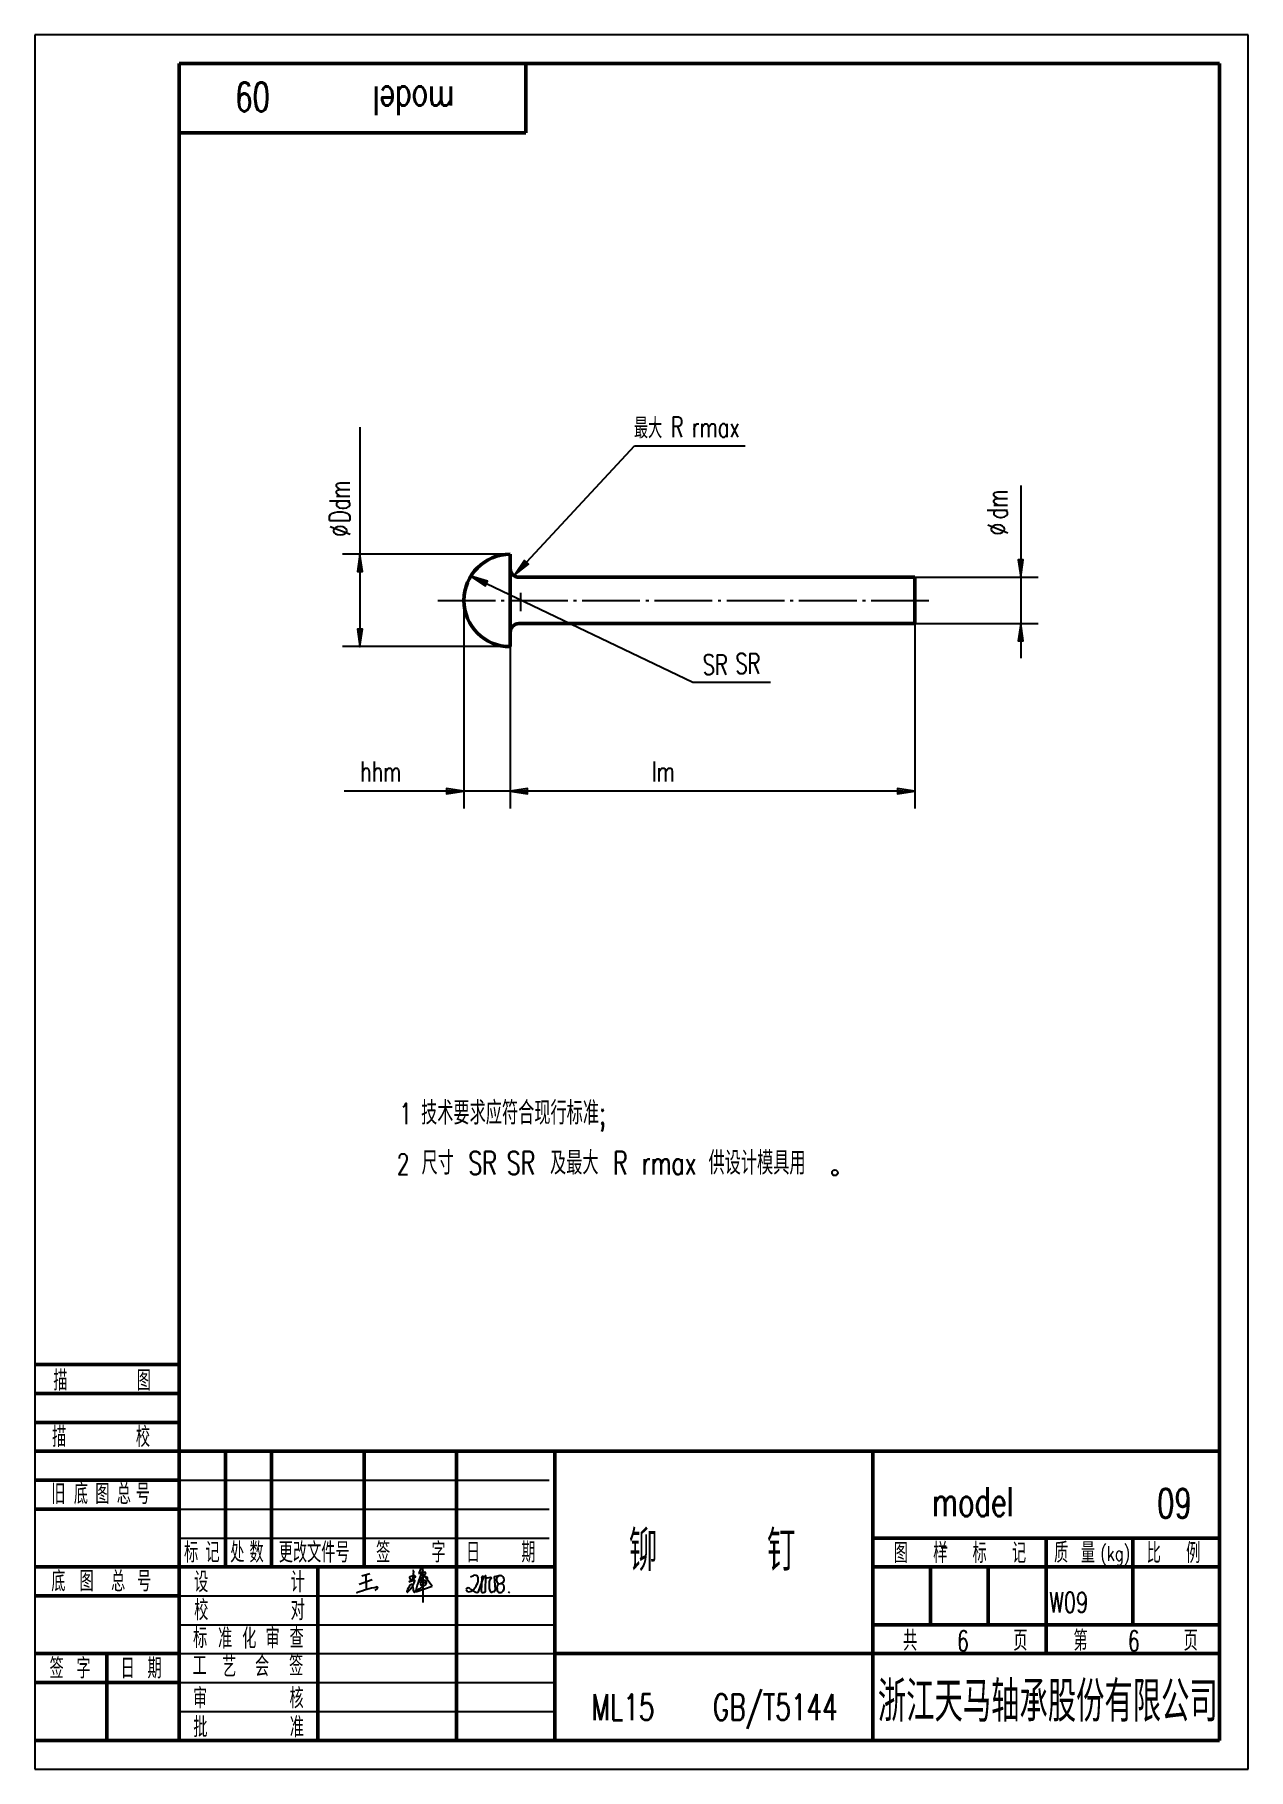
# Model space of a CAD drawing. Header units: millimetres. Extents: x 569 to 779, y 260 to 560.
import ezdxf
from ezdxf.enums import TextEntityAlignment as Align

# ---------------------------------------------------------------- set-up
doc = ezdxf.new("R2010")
doc.units = ezdxf.units.MM
doc.linetypes.add('CENTER', pattern=[12.5, 10, -1, 0.5, -1])
doc.layers.add('1', color=7, linetype='Continuous', lineweight=50)
for name, color, linetype in [('2', 7, 'Continuous'), ('3', 7, 'CENTER'), ('6', 7, 'Continuous')]:
    doc.layers.add(name, color=color, linetype=linetype)
doc.styles.add('HZ', font='txt.shx', dxfattribs={"width": 0.7, "bigfont": 'HZTXT.shx'})

# ---------------------------------------------------------------- blocks, each defined once
blk = doc.blocks.new('BLK', base_point=(1, 0))
for points in [[(0, 0), (1, 0), (0, 0.15), (0, -0.15), (1, 0)], [(0, 0.07), (0.5, 0), (0, -0.07)]]:
    blk.add_lwpolyline(points)

msp = doc.modelspace()

# ---------------------------------------------------------------- linework, layer by layer
for p, q in [((625.91, 293.91), (627.27, 294.3)), ((626.6, 294.11), (626.63, 291.49)), ((634.83, 294.7), (634.68, 293.06)), ((636.01, 294.94), (635.77, 294.31)), ((635.77, 294.31), (636.01, 294.37)), ((636.96, 294.37), (636.01, 292.95)), ((636.43, 294.31), (636.44, 292.9)), ((638.07, 292.1), (636.43, 294.31)), ((636.88, 294.28), (636.88, 294.28)), ((625.42, 292.43), (627.7, 293.27)), ((628.64, 291.74), (628.16, 291.37)), ((635.2, 293.73), (634.04, 292.83)), ((634.04, 292.83), (634.91, 293.14)), ((634.68, 293.06), (634.19, 293.45)), ((635.41, 291.18), (638.07, 292.1)), ((636.01, 292.95), (635.94, 292.91)), ((636.44, 292.9), (636.44, 289.27)), ((644.69, 293.7), (645.24, 293.92)), ((646.12, 291.11), (647, 293.74)), ((646.68, 293.56), (646.55, 291.31)), ((646.68, 293.5), (646.77, 293.76)), ((646.74, 293.67), (646.68, 293.56)), ((647, 293.74), (646.85, 293.79)), ((647.21, 293.83), (647.21, 293.61)), ((647.21, 293.61), (647.32, 293.5)), ((647.3, 291.24), (647.36, 293.87)), ((647.32, 293.5), (648.22, 293.63)), ((647.96, 292.74), (647.94, 291.86)), ((648.23, 293.38), (648.01, 293.03)), ((648.85, 293.78), (649.73, 293.95)), ((649.05, 291.5), (648.85, 293.78)), ((648.93, 291.26), (649.05, 291.5)), ((649.3, 291.69), (649.28, 291.45)), ((651.21, 291.1), (651.48, 290.93)), ((624.97, 290.94), (625.11, 290.99))]:
    msp.add_line(p, q)
for centre, radius, start, end in [((634.68, 294.68), 0.158, 8.4526, 76.3178), ((654.34, 286.96), 19.57, 155.9856, 167.0617), ((636.28, 294.82), 0.3, 104.5678, 155.7329), ((635.45, 297.32), 3, 280.8167, 287.7524), ((636.31, 294.98), 0.162, 341.7541, 127.877), ((635.99, 297.02), 2.58, 278.1439, 288.0077), ((636.81, 294.41), 0.148, 296.7182, 98.9714), ((633.22, 268.67), 23.74, 101.5909, 109.97), ((628.54, 291.83), 0.138, 319.3716, 130.6623), ((636.07, 290.62), 2.42, 137.0124, 164.1275), ((633.38, 291.21), 0.365, 348.9199, 11.6617), ((633.8, 291.14), 0.0632, 179.0259, 317.3946), ((631, 294.35), 4.32, 311.0887, 341.1894), ((634.28, 293.57), 0.146, 108.9005, 231.3566), ((635.6, 289.71), 4.22, 98.0147, 108.9005), ((634.5, 292.14), 0.246, 50.3484, 149.0956), ((632.25, 291.43), 2.58, 357.3548, 20.508), ((635.14, 291.36), 0.32, 188.7009, 224.4563), ((634.96, 293), 0.149, 25.1165, 110.1467), ((635.02, 291.24), 0.154, 224.4563, 309.5218), ((635.03, 293.73), 0.164, 359.1714, 98.0147), ((634.98, 293.01), 0.129, 334.8835, 25.1165), ((634.84, 291.46), 0.437, 309.5218, 344.3994), ((648.41, 273.63), 21.95, 121.6827, 126.774), ((635.36, 291.28), 0.113, 215.4201, 292.7069), ((635.89, 293.02), 0.123, 142.0603, 296.5518), ((637.25, 291.97), 1.84, 97.9203, 142.0603), ((636.62, 292.42), 0.559, 146.2304, 188.9942), ((636.22, 292.44), 0.186, 213.9675, 354.8577), ((636.72, 292.48), 0.623, 92.3397, 156.2051), ((612.01, 322.34), 38.61, 309.1906, 310.6534), ((636.68, 292.68), 0.422, 299.3726, 86.8303), ((636.84, 293.37), 0.449, 315.446, 70.7293), ((644.39, 291.37), 0.436, 39.2816, 162.2178), ((644.38, 291.59), 0.415, 192.5394, 247.1049), ((644.52, 291.92), 0.775, 247.1049, 312.8996), ((646.68, 293.62), 2.78, 225.2956, 244.4912), ((642.47, 294.13), 3.79, 312.8996, 332.46), ((645.5, 293.45), 0.544, 16.1691, 119.0695), ((645.8, 291.56), 0.548, 234.6731, 305.3269), ((644.1, 293.28), 1.95, 332.46, 9.3489), ((646.84, 291.3), 0.283, 176.7409, 283.0907), ((646.82, 293.7), 0.0932, 71.5751, 202.9028), ((632.36, 353.55), 64.2, 283.0907, 283.3752), ((647.23, 293.87), 0.039, 246.1543, 1.1942), ((647.18, 291.22), 0.123, 283.3752, 12.5836), ((647.31, 293.87), 0.0456, 358.8058, 181.1942), ((649.29, 291.83), 1.35, 178.8058, 208.5522), ((648.35, 292.81), 0.402, 147.7091, 191.0393), ((648.35, 291.32), 0.273, 208.5522, 288.9695), ((648.22, 293.56), 0.0678, 339.2267, 98.1254), ((650.28, 292.78), 2.13, 159.2267, 163.8831), ((649.09, 289.15), 2.02, 97.8003, 108.9695), ((648.8, 291.28), 0.128, 277.8003, 352.1659), ((650.03, 293.2), 0.818, 126.699, 245.1597), ((649.95, 291.83), 0.69, 41.1882, 195.3509), ((649.81, 291.52), 0.534, 161.8165, 240.4494), ((649.85, 293.11), 0.813, 70.374, 112.0226), ((649.85, 291.81), 0.813, 247.9774, 289.626), ((649.18, 294.12), 1.75, 293.59, 317.5758), ((649.72, 293.19), 0.791, 341.2845, 59.7018), ((649.48, 291.89), 1.07, 307.1571, 21.2451)]:
    msp.add_arc(centre, radius, start, end)
at = {"layer": '1'}
for p, q in [((774.3, 555.43), (594.3, 555.43)), ((594.3, 555.43), (594.3, 265.43)), ((654.3, 543.43), (654.3, 555.43)), ((774.3, 265.43), (774.3, 555.43)), ((594.3, 543.43), (654.3, 543.43)), ((651.58, 470.59), (651.58, 454.59)), ((721.58, 466.59), (653.08, 466.59)), ((721.58, 458.59), (721.58, 466.59)), ((721.58, 458.59), (653.08, 458.59)), ((569.3, 330.43), (594.3, 330.43)), ((569.3, 325.43), (594.3, 325.43)), ((569.3, 320.43), (594.3, 320.43)), ((569.3, 315.43), (594.3, 315.43)), ((594.3, 315.43), (774.3, 315.43)), ((602.3, 315.43), (602.3, 295.43)), ((610.3, 315.43), (610.3, 295.43)), ((626.3, 315.43), (626.3, 295.43)), ((642.3, 315.43), (642.3, 295.43)), ((659.3, 315.43), (659.3, 265.43)), ((714.3, 315.43), (714.3, 265.43)), ((569.3, 310.43), (594.3, 310.43)), ((569.3, 305.43), (594.3, 305.43)), ((714.3, 300.43), (774.3, 300.43)), ((744.3, 300.43), (744.3, 280.43)), ((759.3, 300.43), (759.3, 285.43)), ((569.3, 295.43), (594.3, 295.43)), ((594.3, 295.43), (659.3, 295.43)), ((618.3, 295.43), (618.3, 265.43)), ((642.3, 295.43), (642.3, 265.43)), ((714.3, 295.43), (774.3, 295.43)), ((724.3, 295.43), (724.3, 285.43)), ((734.3, 295.43), (734.3, 285.43)), ((569.3, 290.43), (594.3, 290.43)), ((714.3, 285.43), (774.3, 285.43)), ((569.3, 280.43), (594.3, 280.43)), ((581.8, 280.43), (581.8, 265.43)), ((659.3, 280.43), (714.3, 280.43)), ((714.3, 280.43), (774.3, 280.43)), ((569.3, 275.43), (594.3, 275.43)), ((569.3, 265.43), (774.3, 265.43))]:
    msp.add_line(p, q, dxfattribs=at)
for centre, radius, start, end in [((651.58, 462.59), 8, 90, 270), ((653.08, 468.09), 1.5, 180, 270), ((653.08, 457.09), 1.5, 90, 180)]:
    msp.add_arc(centre, radius, start, end, dxfattribs=at)
at = {"layer": '2'}
for p, q in [((779.3, 560.43), (569.3, 560.43)), ((569.3, 560.43), (569.3, 260.43)), ((779.3, 260.43), (779.3, 560.43)), ((652.22, 466.86), (673.06, 489.31)), ((673.06, 489.31), (692.26, 489.31)), ((647.48, 465.49), (683.21, 448.44)), ((683.21, 448.44), (696.63, 448.44)), ((594.3, 310.43), (658.3, 310.43)), ((594.3, 305.43), (658.3, 305.43)), ((594.3, 300.43), (658.3, 300.43)), ((726.17, 298.76), (727.19, 298.76)), ((594.3, 290.43), (659.3, 290.43)), ((594.3, 285.43), (659.3, 285.43)), ((594.3, 280.43), (659.3, 280.43)), ((594.3, 275.43), (659.3, 275.43)), ((594.3, 270.43), (659.3, 270.43)), ((569.3, 260.43), (779.3, 260.43))]:
    msp.add_line(p, q, dxfattribs=at)
at = {"layer": '2', "linetype": 'ByBlock'}
for p, q in [((625.59, 492.53), (625.59, 457.59)), ((739.91, 482.46), (739.91, 452.59)), ((651.58, 470.59), (622.59, 470.59)), ((721.58, 466.59), (742.91, 466.59)), ((643.58, 462.59), (643.58, 426.57)), ((721.58, 458.59), (742.91, 458.59)), ((721.58, 458.59), (721.58, 426.58)), ((651.58, 454.59), (622.59, 454.59)), ((651.58, 454.59), (651.58, 426.58)), ((651.58, 429.58), (622.86, 429.58)), ((718.58, 429.58), (654.58, 429.58))]:
    msp.add_line(p, q, dxfattribs=at)
at = {"layer": '2'}
msp.add_circle((707.77, 363.6), 0.5, dxfattribs=at)
at = {"layer": '2', "linetype": 'ByBlock'}
for p in [(739.91, 458.59), (625.59, 454.59)]:
    msp.add_point(p, dxfattribs=at)
at = {"layer": '3'}
for p, q in [((639.04, 462.59), (724.49, 462.59)), ((653.34, 463.9), (653.34, 460.72))]:
    msp.add_line(p, q, dxfattribs=at)

# ---------------------------------------------------------------- block references
at = {"layer": '2', "linetype": 'ByBlock', "xscale": 3, "yscale": 3, "zscale": 3}
for p, rotation in [((625.59, 470.59), 90), ((739.91, 466.59), 270), ((625.59, 454.59), 270), ((739.91, 458.59), 90), ((651.58, 429.58), 180)]:
    msp.add_blockref('BLK', p, dxfattribs=dict(at, rotation=rotation))
at = {"layer": '2', "yscale": 3, "zscale": 3}
for p, xscale, rotation in [((652.36, 466.99), 3.000000000000003, 227.1298469232147), ((644.77, 466.78), 2.999999999999967, 154.4905749088502)]:
    msp.add_blockref('BLK', p, dxfattribs=dict(at, xscale=xscale, rotation=rotation))
at = {"layer": '2', "linetype": 'ByBlock', "xscale": 3, "yscale": 3, "zscale": 3}
for p in [(643.58, 429.58), (721.58, 429.58)]:
    msp.add_blockref('BLK', p, dxfattribs=at)

# ---------------------------------------------------------------- texts
at = {"layer": '2', "style": 'HZ', "width": 0.7}
for s, height, rotation, p in [('09', 5, 180, (610, 552.17)), ('%%C', 3.5, 90, (623.91, 473.59)), ('%%C', 3.5, 90, (737.71, 473.86))]:
    msp.add_text(s, height=height, rotation=rotation, dxfattribs=at).set_placement(p)
for s, height, p in [('最大', 3.5, (672.99, 490.61)), ('R', 3.5, (679.35, 490.82)), ('SR', 3.5, (684.89, 449.7)), ('  尺寸 SR   及最大 R     供设计模具用', 4, (631.25, 363.29)), ('描', 3.5, (572.53, 325.93)), ('图', 3.5, (586.97, 325.93)), ('描', 3.5, (572.33, 316.17)), ('校', 3.5, (586.82, 316.17)), ('旧', 3.5, (572.18, 306.29)), ('底', 3.5, (576.08, 306.29)), ('图', 3.5, (579.79, 306.29)), ('总', 3.5, (583.5, 306.29)), ('号', 3.5, (586.82, 306.29)), ('09', 5, (763.51, 303.93)), ('标', 3.5, (595.15, 296.19)), ('处', 3.5, (603.15, 296.19)), ('数', 3.5, (606.47, 296.19)), ('更改文件号', 3.5, (611.54, 296.19)), ('签   字', 3.5, (628.38, 296.19)), ('日   期', 3.5, (643.94, 296.19)), ('铆    钉', 7, (672.13, 294.73)), ('记', 3.5, (598.86, 296.19)), ('图  样  标  记', 3.5, (717.95, 296.08)), ('质 量', 3.5, (745.69, 296.14)), ('比  例', 3.5, (761.72, 296.08)), ('底', 3.5, (572.18, 291.19)), ('图', 3.5, (577.06, 291.19)), ('总', 3.5, (582.52, 291.19)), ('号', 3.5, (587.01, 291.19)), ('设      计', 3.5, (596.89, 291.06)), ('校      对', 3.5, (596.9, 286.21)), ('共       页', 3.5, (719.57, 280.93)), ('6', 3.5, (728.88, 280.89)), ('第       页', 3.5, (749.04, 280.93)), ('6', 3.5, (758.42, 280.89)), ('签 字', 3.5, (571.88, 276.14)), ('日 期', 3.5, (584.18, 276.14)), ('审      核', 3.5, (596.7, 270.96)), ('ML15   GB/T5144', 4.5, (665.6, 268.95)), ('批      准', 3.5, (596.75, 265.97))]:
    msp.add_text(s, height=height, dxfattribs=at).set_placement(p)
at = {"layer": '2', "style": 'HZ', "width": 0.688541}
msp.add_text('(kg)', height=2.5, dxfattribs=at).set_placement((753.67, 296.51), (758.84, 296.51), align=Align.FIT)
at = {"layer": '2', "color": 0, "style": 'HZ', "width": 0.7}
for s, p in [('标      查', (596.71, 281.39)), ('准 ', (601.03, 281.32)), (' 化', (603.02, 281.32)), (' 审', (607.06, 281.32)), ('工      签', (596.63, 276.6)), ('艺', (601.73, 276.4)), ('会', (607.42, 276.5))]:
    msp.add_text(s, height=3.5, dxfattribs=at).set_placement(p)
at = {"layer": '2', "style": 'HZ', "width": 0.7}
msp.add_text('浙江天马轴承股份有限公司', height=7, dxfattribs=at).set_placement((744.6, 268.65), align=Align.CENTER)
at = {"layer": '6', "style": 'HZ', "width": 0.7}
for s, height, rotation, p in [('model', 5, 180, (641.88, 551.49)), ('Ddm', 3.5, 90, (623.84, 476)), ('dm', 3.5, 90, (737.61, 476.64))]:
    msp.add_text(s, height=height, rotation=rotation, dxfattribs=at).set_placement(p)
for s, height, p in [('rmax', 3.5, (682.97, 490.8)), ('SR', 3.5, (690.55, 449.91)), ('hhm', 3.5, (625.6, 431.25)), ('lm', 3.5, (676.06, 431.25)), ('1', 3.6, (632.42, 372.01)), (' 技术要求应符合现行标准;', 4, (633.66, 371.94)), ('2', 3.6, (631.97, 363.3)), ('SR', 4, (650.99, 363.3)), ('rmax', 4, (674.33, 363.3)), ('model', 5, (724.58, 304.2)), ('W09', 3.5, (744.86, 287.56))]:
    msp.add_text(s, height=height, dxfattribs=at).set_placement(p)

doc.saveas('drawing.dxf')
